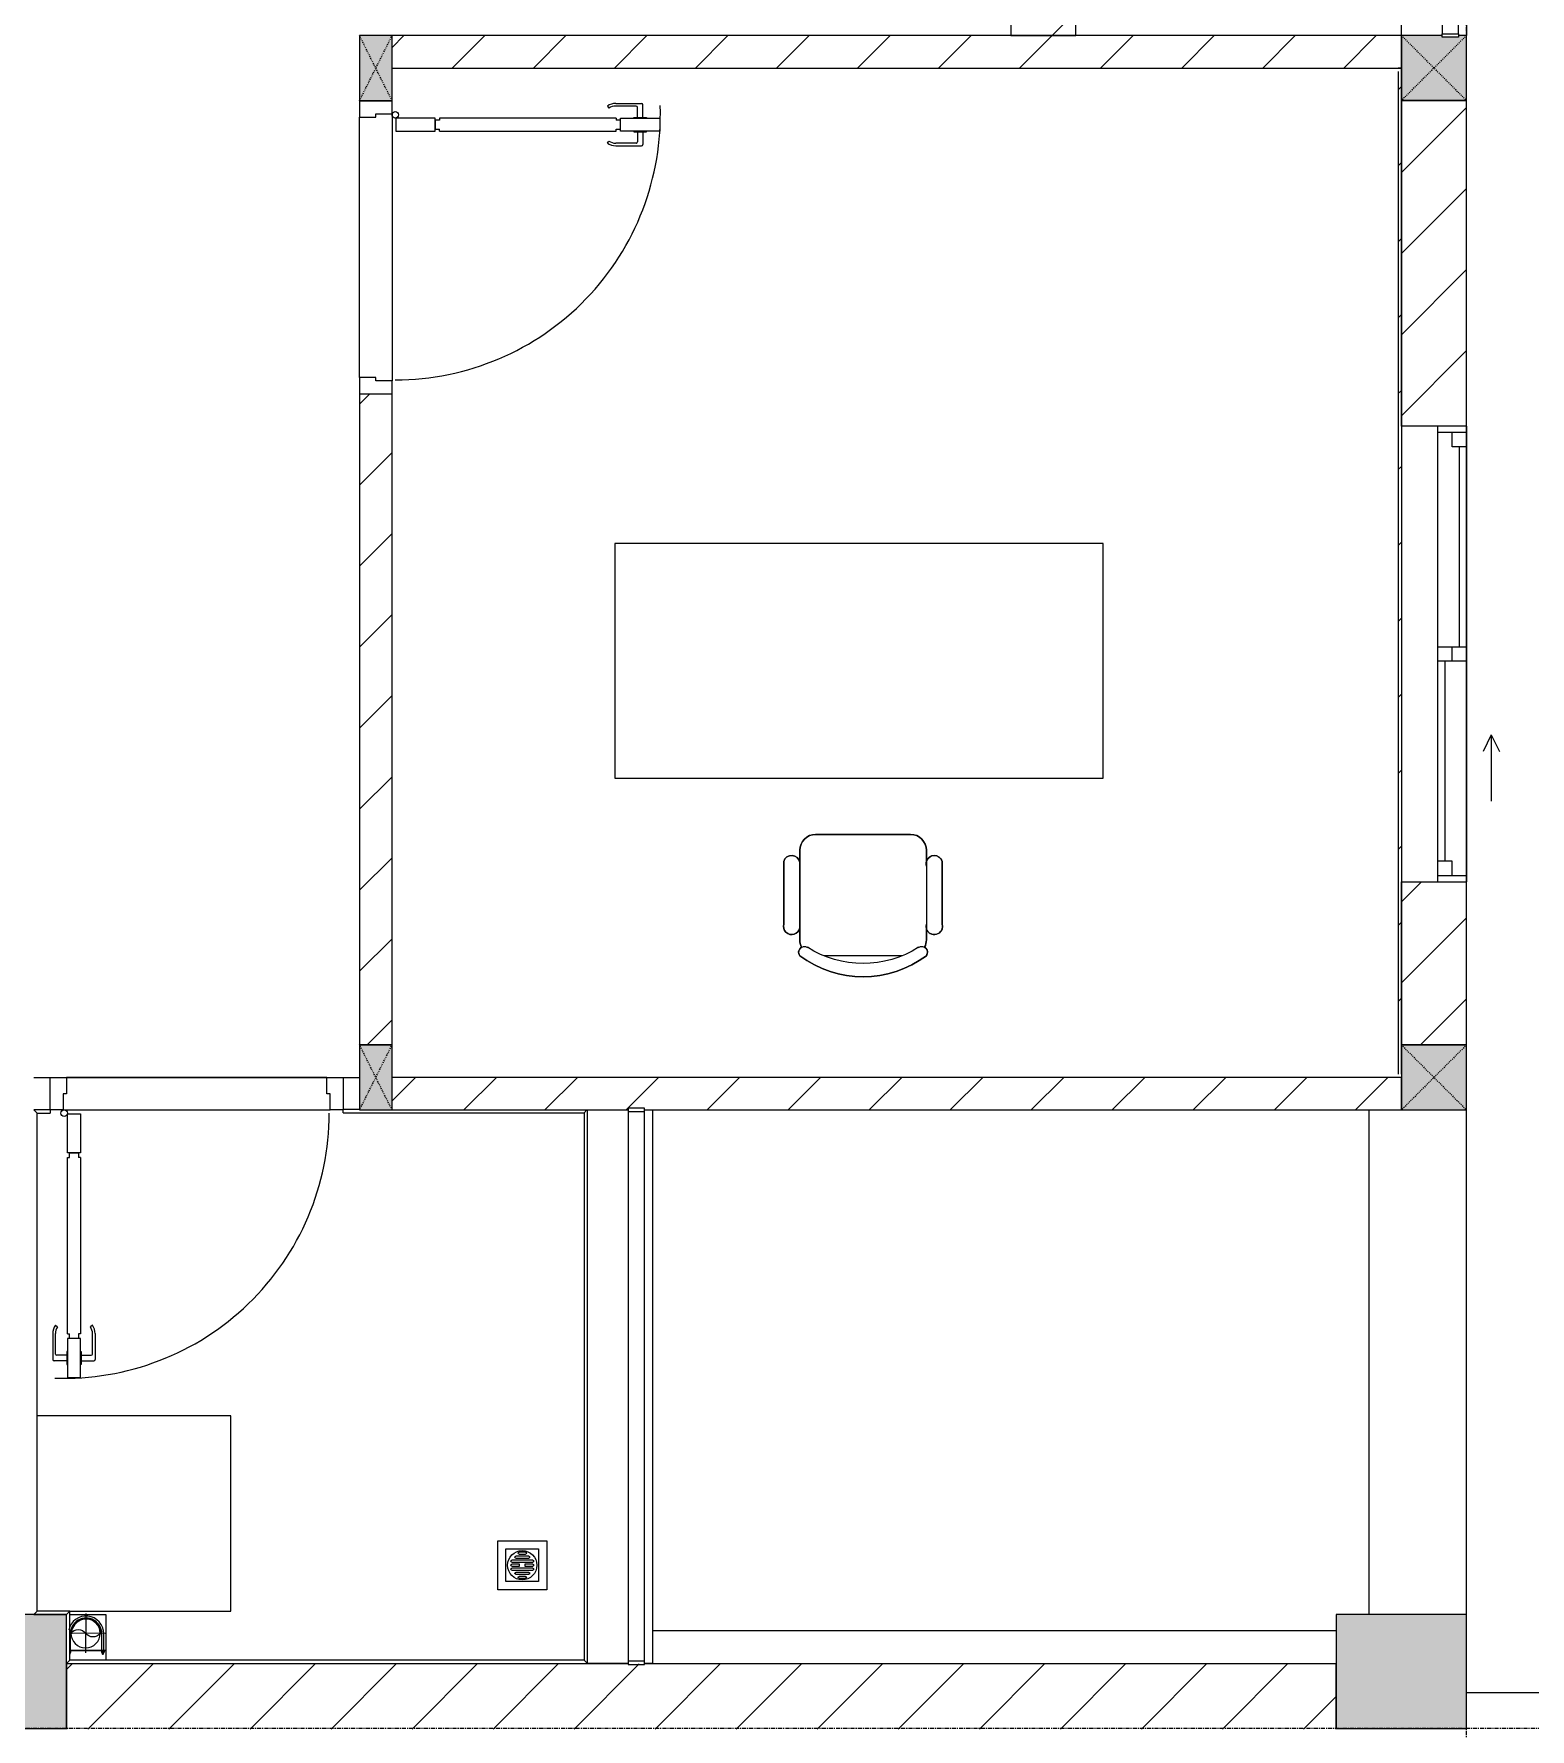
# Model space of a CAD drawing. Header units: millimetres. Extents: x -24439 to 198341, y -52871 to 149926.
# Drawn here: x 122853 to 127448, y 17235 to 22442 of the extents above; entities that cross this region are included whole.
import ezdxf

# ---------------------------------------------------------------- set-up
doc = ezdxf.new("R2010")
doc.units = ezdxf.units.MM
for name, pattern in [('Dash', [6, 3, -3]), ('Grid Line', [22.225, 12.7, -3.175, 3.175, -3.175]), ('IMPORT-CENTER _3_', [10.16, 6.35, -1.27, 1.27, -1.27])]:
    doc.linetypes.add(name, pattern=pattern)
for name, color, linetype, lineweight in [('0-1', 7, 'Continuous', 5), ('A-DETL-GENF-1', 9, 'Continuous', 9), ('A-DOOR-1', 9, 'Continuous', 9), ('A-FLOR', 192, 'Continuous', 9), ('A-FLOR-1', 9, 'Continuous', 9), ('A-FLOR-HRAL', 11, 'Continuous', 9), ('A-FLOR-HRAL-1', 9, 'Continuous', 9), ('A-GLAZ', 151, 'Continuous', 9), ('A-WALL', 113, 'Continuous', 9), ('A-WALL-1', 253, 'Continuous', 18), ('A-WALL-2', 9, 'Continuous', 9), ('A-WALL-3', 113, 'Continuous', 18), ('A-WALL-PATT-1', 10, 'Continuous', 9), ('A-WALL-PATT-2', 9, 'Continuous', 9), ('A-WALL-PATT-3', 111, 'Continuous', 9), ('G-IMPT', 8, 'Continuous', 9), ('G-IMPT-1', 9, 'Continuous', 9), ('G-IMPT-2', 8, 'IMPORT-CENTER _3_', 9), ('I-FURN', 30, 'Continuous', 9), ('I-FURN-1', 9, 'Continuous', 9), ('I-WALL-1', 253, 'Continuous', 18), ('M-EQPM', 50, 'Continuous', 9), ('S-BEAM-1', 9, 'Continuous', 9), ('S-COLS', 52, 'Continuous', 9), ('S-COLS-1', 254, 'Continuous', 5), ('S-COLS-2', 253, 'Continuous', 18), ('S-COLS-3', 9, 'Continuous', 9), ('S-COLS-4', 52, 'Continuous', 18), ('S-COLS-5', 52, 'Dash', 9), ('S-COLS-HDLN', 52, 'Dash', 9), ('S-COLS-HDLN-1', 9, 'Dash', 9), ('S-GRID-1', 1, 'Grid Line', 9)]:
    doc.layers.add(name, color=color, linetype=linetype, lineweight=lineweight)
pattern_1 = [(45, (0, 0), (-124.4508, 124.4508), [])]

# ---------------------------------------------------------------- blocks, each defined once
blk = doc.blocks.new('NCV_TKTC_KET CAU_rvt-1-TKCS_MB ĐỊNH VỊ CAO ĐỘ THIẾT KẾ')
at = {"layer": 'S-COLS-1'}
for points in [[(122767.7, 17236.9), (122952.6, 17236.9), (122952.6, 17586.9), (122252.6, 17586.9), (122252.6, 17236.9)], [(127252.6, 17236.9), (127252.6, 17586.9), (126852.6, 17586.9), (126852.6, 17236.9)]]:
    blk.add_hatch(color=256, dxfattribs=at).paths.add_polyline_path(points)
at = {"layer": 'A-FLOR-1'}
blk.add_line((127252.6, 17586.9), (127252.6, 19136.9), dxfattribs=at)
at = {"layer": 'S-BEAM-1'}
for p, q in [((126952.6, 19136.9), (126952.6, 17586.9)), ((127252.6, 17586.9), (127252.6, 19136.9)), ((126852.6, 17536.9), (124752.6, 17536.9))]:
    blk.add_line(p, q, dxfattribs=at)
at = {"layer": 'S-COLS-2'}
for p, q in [((122952.6, 17586.9), (122252.6, 17586.9)), ((122952.6, 17236.9), (122952.6, 17586.9)), ((127252.6, 17586.9), (126852.6, 17586.9)), ((126852.6, 17586.9), (126852.6, 17236.9)), ((127252.6, 17236.9), (127252.6, 17586.9)), ((122252.6, 17236.9), (122952.6, 17236.9)), ((126852.6, 17236.9), (127252.6, 17236.9))]:
    blk.add_line(p, q, dxfattribs=at)
blk = doc.blocks.new('DOOR_CW_01 CANH MO-PANEL KINH - DIW_01-900x2200-CỬA GỖ VÂN LAMINATE-553393-TKCS_MB ĐỊNH VỊ CAO ĐỘ THIẾT KẾ')
at = {"layer": 'A-DETL-GENF-1'}
for p, q in [((-397, 872), (-357, 872)), ((-397, 752), (-397, 872)), ((-357, 872), (-357, 752)), ((-442, 737), (-442, 816.5)), ((-399, 820.5), (-438, 820.5)), ((-434, 799.5), (-434, 737)), ((-399, 803.5), (-430, 803.5)), ((-399, 831.8), (-397, 831.8)), ((-399, 792.2), (-399, 831.8)), ((-397, 792.2), (-399, 792.2)), ((-397, 792.2), (-397, 831.8)), ((-357, 792.2), (-357, 831.8)), ((-355, 831.8), (-357, 831.8)), ((-357, 792.2), (-355, 792.2)), ((-355, 792.2), (-355, 831.8)), ((-355, 820.5), (-316, 820.5)), ((-355, 803.5), (-324, 803.5)), ((-320, 799.5), (-320, 737)), ((-312, 737), (-312, 816.5)), ((-357, 752), (-397, 752)), ((-397, 738), (-391, 738)), ((-397, 738), (-397, 196)), ((-363, 752), (-391, 752)), ((-391, 752), (-391, 738)), ((-363, 738), (-363, 752)), ((-357, 738), (-363, 738)), ((-357, 196), (-357, 738)), ((-433.9, 711.2), (-427.3, 715.8)), ((-320.1, 711.2), (-326.7, 715.8)), ((-397, 196), (-391, 196)), ((-357, 182), (-397, 182)), ((-397, 182), (-397, 62)), ((-391, 196), (-391, 182)), ((-391, 182), (-363, 182)), ((-357, 196), (-363, 196)), ((-363, 182), (-363, 196)), ((-357, 62), (-357, 182)), ((-397, 62), (-357, 62))]:
    blk.add_line(p, q, dxfattribs=at)
blk.add_circle((-407, 60), 10, dxfattribs=at)
for centre, radius, start, end in [((-407, 60), 814, 360, 92), ((-438, 816.5), 4, 90, 180), ((-430, 799.5), 4, 90, 180), ((-324, 799.5), 4, 360, 90), ((-316, 816.5), 4, 0, 90), ((-397, 737), 45, 180, 215), ((-397, 737), 37, 180, 215), ((-357, 737), 37, 325, 0), ((-357, 737), 45, 325, 0)]:
    blk.add_arc(centre, radius, start, end, dxfattribs=at)
at = {"layer": 'A-DOOR-1'}
for p, q in [((-410, 50), (-450, 50)), ((-450, 50), (-450, -50)), ((-410, 0), (-410, 50)), ((-400, 0), (-410, 0)), ((-407, 50), (-382, 50)), ((-400, -50), (-400, 0)), ((410, 0), (400, 0)), ((400, 0), (400, -50)), ((450, 50), (410, 50)), ((410, 50), (410, 0)), ((450, -50), (450, 50)), ((-450, -50), (-400, -50)), ((400, -50), (450, -50))]:
    blk.add_line(p, q, dxfattribs=at)
blk = doc.blocks.new('BAN LV A - BAN LV A_dwg_ban hoc2-348006-TKCS_MB ĐỊNH VỊ CAO ĐỘ THIẾT KẾ')
at = {"layer": 'I-FURN'}
for p, q in [((145.8, 437.4), (-145.8, 437.4)), ((-194.4, 388.8), (-194.4, 113.4)), ((194.4, 113.4), (194.4, 388.8)), ((-243, 354.4), (-243, 162)), ((194.4, 351.4), (194.4, 150.8)), ((243.7, 162), (243.7, 354.4)), ((-120.5, 64.8), (120.5, 64.8))]:
    blk.add_line(p, q, dxfattribs=at)
at = {"layer": 'I-FURN', "flags": 128}
blk.add_lwpolyline([(-737.8, 610.5), (-737.8, 1330.5), (-154.9, 1330.5), (762.2, 1330.5), (762.2, 610.5)], close=True, dxfattribs=at)
at = {"layer": 'I-FURN'}
for centre, radius, start, end in [((-145.8, 388.8), 48.6, 90, 180), ((145.8, 388.8), 48.6, 360, 90), ((-218.7, 347.3), 25.3, 343.7398, 163.7398), ((219.4, 347.3), 25.3, 16.2602, 170.7054), ((-218.7, 154.9), 25.3, 163.7398, 16.2602), ((219.4, 154.9), 25.3, 189.2946, 16.2602), ((-145.8, 113.4), 48.6, 180, 207.5844), ((145.8, 113.4), 48.6, 332.4156, 0), ((-180.2, 75.4), 17.8, 57.9726, 216.6901), ((0, 324), 324, 233.1301, 306.8699), ((0, 359.3), 318.2, 237.5758, 302.4242), ((180.2, 75.4), 17.8, 323.3099, 122.0274)]:
    blk.add_arc(centre, radius, start, end, dxfattribs=at)
blk = doc.blocks.new('BAN LV A - BAN LV A_dwg-348005-TKCS_MB ĐỊNH VỊ CAO ĐỘ THIẾT KẾ')
at = {"extrusion": (0, 0, -1), "zscale": -1, "rotation": 180}
blk.add_blockref('BAN LV A - BAN LV A_dwg_ban hoc2-348006-TKCS_MB ĐỊNH VỊ CAO ĐỘ THIẾT KẾ', (-729, 1383.7), dxfattribs=at)
blk = doc.blocks.new('BAN LV A - BAN LV A-348231-TKCS_MB ĐỊNH VỊ CAO ĐỘ THIẾT KẾ')
at = {"layer": 'I-FURN-1'}
for p, q in [((534.6, 1270.3), (534.6, 1235.9)), ((923.4, 1232.9), (923.4, 1270.3)), ((486, 1221.7), (486, 1029.3)), ((972.7, 1029.3), (972.7, 1221.7)), ((534.6, 1029.3), (534.6, 994.9)), ((923.4, 994.9), (923.4, 1032.3)), ((583.2, 946.3), (874.8, 946.3)), ((1491.2, 773.2), (-8.8, 773.2)), ((-8.8, 773.2), (-8.8, 53.2)), ((1491.2, 53.2), (1491.2, 773.2)), ((-8.8, 53.2), (1491.2, 53.2))]:
    blk.add_line(p, q, dxfattribs=at)
for centre, radius, start, end in [((729, 1059.7), 324, 53.1301, 126.8699), ((548.9, 1308.3), 17.8, 143.3099, 240.596), ((909.2, 1308.3), 17.8, 299.404, 36.6901), ((510.3, 1228.8), 25.3, 16.2602, 196.2602), ((583.2, 1270.3), 48.6, 152.4156, 180), ((874.8, 1270.3), 48.6, 360, 27.5844), ((948.4, 1228.8), 25.3, 343.7398, 170.7054), ((510.3, 1036.4), 25.3, 196.2602, 343.7398), ((583.2, 994.9), 48.6, 180, 270), ((874.8, 994.9), 48.6, 270, 360), ((948.4, 1036.4), 25.3, 189.2946, 343.7398)]:
    blk.add_arc(centre, radius, start, end, dxfattribs=at)
blk.add_blockref('BAN LV A - BAN LV A_dwg-348005-TKCS_MB ĐỊNH VỊ CAO ĐỘ THIẾT KẾ', (0, 0))
blk = doc.blocks.new('MAY GIAT - MAY GIAT_dwg-V93-TKCS_MB ĐỊNH VỊ CAO ĐỘ THIẾT KẾ')
at = {"layer": 'G-IMPT-1'}
blk.add_line((5, 596.6), (5, 2.3), dxfattribs=at)
at = {"layer": 'G-IMPT-1', "flags": 128}
blk.add_lwpolyline([(605, 102.3), (605, 596.6), (5, 596.6)], dxfattribs=at)
blk = doc.blocks.new('MAY GIAT - MAY GIAT-V106-TKCS_MB ĐỊNH VỊ CAO ĐỘ THIẾT KẾ')
at = {"layer": 'I-FURN-1'}
for p, q in [((5, 596.6), (5, 2.3)), ((605, 596.6), (5, 596.6)), ((605, 102.3), (605, 596.6))]:
    blk.add_line(p, q, dxfattribs=at)
blk.add_blockref('MAY GIAT - MAY GIAT_dwg-V93-TKCS_MB ĐỊNH VỊ CAO ĐỘ THIẾT KẾ', (0, 0))
blk = doc.blocks.new('Railing - 50 x 10mm-457210-TKCS_MB ĐỊNH VỊ CAO ĐỘ THIẾT KẾ')
at = {"layer": 'A-FLOR-HRAL-1'}
for p, q in [((25, 5), (-25, 5)), ((-25, 5), (-25, -5)), ((25, -5), (25, 5)), ((-25, -5), (25, -5))]:
    blk.add_line(p, q, dxfattribs=at)
blk = doc.blocks.new('Railing - Railing-852320-TKCS_MB ĐỊNH VỊ CAO ĐỘ THIẾT KẾ')
at = {"layer": 'A-FLOR-HRAL-1'}
for p, q in [((101769.1, 9871.7), (101769.1, 8182.9)), ((101819.1, 8182.9), (101819.1, 9871.7))]:
    blk.add_line(p, q, dxfattribs=at)
at = {"rotation": 180}
for p in [(101794.1, 9876.7), (101794.1, 8177.9)]:
    blk.add_blockref('Railing - 50 x 10mm-457210-TKCS_MB ĐỊNH VỊ CAO ĐỘ THIẾT KẾ', p, dxfattribs=at)
blk = doc.blocks.new('G1_SOF - BO TRU - 100x200-V61-TKCS_MB ĐỊNH VỊ CAO ĐỘ THIẾT KẾ')
at = {"layer": 'S-COLS-3'}
blk.add_hatch(color=256, dxfattribs=at).paths.add_polyline_path([(50, -100), (50, 100), (-50, 100), (-50, -100)])
at = {"layer": 'S-COLS-2'}
for p, q in [((50, 100), (-50, 100)), ((-50, 100), (-50, -100)), ((50, -100), (50, 100)), ((-50, -100), (50, -100))]:
    blk.add_line(p, q, dxfattribs=at)
at = {"layer": 'S-COLS-HDLN-1'}
for p, q in [((50, 100), (-50, -100)), ((-50, 100), (50, -100))]:
    blk.add_line(p, q, dxfattribs=at)
blk = doc.blocks.new('DOOR_CW_01 CANH MO-PANEL KINH - DIG_01-900x2200-CỬA NHÔM KÍNH-400860-TKCS_MB ĐỊNH VỊ CAO ĐỘ THIẾT KẾ')
at = {"layer": 'A-DETL-GENF-1'}
for p, q in [((-397, -182), (-397, -62)), ((-397, -62), (-357, -62)), ((-357, -62), (-357, -182)), ((-357, -182), (-397, -182)), ((-397, -196), (-391, -196)), ((-397, -738), (-397, -196)), ((-391, -196), (-391, -182)), ((-391, -182), (-363, -182)), ((-363, -182), (-363, -196)), ((-357, -196), (-363, -196)), ((-357, -196), (-357, -738)), ((-433.9, -711.2), (-427.3, -715.8)), ((-320.1, -711.2), (-326.7, -715.8)), ((-442, -737), (-442, -816.5)), ((-434, -799.5), (-434, -737)), ((-397, -738), (-391, -738)), ((-357, -752), (-397, -752)), ((-397, -752), (-397, -872)), ((-391, -752), (-391, -738)), ((-363, -752), (-391, -752)), ((-357, -738), (-363, -738)), ((-363, -738), (-363, -752)), ((-357, -872), (-357, -752)), ((-320, -799.5), (-320, -737)), ((-312, -737), (-312, -816.5)), ((-399, -820.5), (-438, -820.5)), ((-399, -803.5), (-430, -803.5)), ((-399, -792.2), (-399, -831.8)), ((-397, -792.2), (-399, -792.2)), ((-399, -831.8), (-397, -831.8)), ((-397, -792.2), (-397, -831.8)), ((-357, -792.2), (-357, -831.8)), ((-357, -792.2), (-355, -792.2)), ((-355, -831.8), (-357, -831.8)), ((-355, -792.2), (-355, -831.8)), ((-355, -803.5), (-324, -803.5)), ((-355, -820.5), (-316, -820.5)), ((-397, -872), (-357, -872))]:
    blk.add_line(p, q, dxfattribs=at)
blk.add_circle((-407, -60), 10, dxfattribs=at)
for centre, radius, start, end in [((-407, -60), 814, 268, 0), ((-397, -737), 45, 145, 180), ((-397, -737), 37, 145, 180), ((-357, -737), 37, 0, 35), ((-357, -737), 45, 360, 35), ((-438, -816.5), 4, 180, 270), ((-430, -799.5), 4, 180, 270), ((-324, -799.5), 4, 270, 0), ((-316, -816.5), 4, 270, 0)]:
    blk.add_arc(centre, radius, start, end, dxfattribs=at)
at = {"layer": 'A-DOOR-1'}
for p, q in [((-450, -50), (-450, 50)), ((-450, 50), (-400, 50)), ((-400, 50), (-400, 0)), ((400, 0), (400, 50)), ((400, 50), (450, 50)), ((450, 50), (450, -50)), ((-410, -50), (-450, -50)), ((-410, 0), (-410, -50)), ((-400, 0), (-410, 0)), ((-407, -50), (-382, -50)), ((410, 0), (400, 0)), ((410, -50), (410, 0)), ((450, -50), (410, -50))]:
    blk.add_line(p, q, dxfattribs=at)
blk = doc.blocks.new('Railing - Railing-962041-TKCS_MB ĐỊNH VỊ CAO ĐỘ THIẾT KẾ')
at = {"layer": 'A-FLOR-HRAL-1'}
for p, q in [((99993.7, 9876.2), (99944.1, 9876.2)), ((99944.1, 9876.2), (99954.1, 9866.2)), ((99954.1, 9866.2), (99993.7, 9866.2)), ((99954.1, 8336.7), (99954.1, 9866.2)), ((99993.7, 9876.2), (99993.7, 9866.2)), ((100944.1, 9877.5), (100894.1, 9877.5)), ((100894.1, 9867.5), (100894.1, 9876.2)), ((100894.1, 9867.5), (101634.1, 9867.5)), ((101642.8, 9876.2), (101634.1, 9867.5)), ((101634.1, 9867.5), (101634.1, 8186.2)), ((99944.1, 8326.7), (99954.1, 8336.7)), ((100054.1, 8336.7), (99954.1, 8336.7)), ((100044.1, 8326.7), (100054.1, 8336.7)), ((100054.1, 8186.2), (100054.1, 8336.7)), ((99944.1, 8326.7), (100044.1, 8326.7)), ((100044.1, 8176.2), (100054.1, 8186.2)), ((100044.1, 8176.2), (101644.1, 8176.2)), ((101634.1, 8186.2), (100054.1, 8186.2)), ((101644.1, 8176.2), (101634.1, 8186.2))]:
    blk.add_line(p, q, dxfattribs=at)
blk = doc.blocks.new('NCV_TKTC_TANG 1_rvt-1-TKCS_MB ĐỊNH VỊ CAO ĐỘ THIẾT KẾ')
at = {"layer": 'A-WALL-PATT-1'}
h = blk.add_hatch(dxfattribs=at)
h.set_pattern_fill('FP_2', color=256, style=0, pattern_type=2)
h.set_pattern_definition(pattern_1)
h.paths.add_polyline_path([(127052.6, 22336.9), (127052.6, 22436.9), (123952.6, 22436.9), (123952.6, 22336.9), (126399, 22336.9)])
h = blk.add_hatch(dxfattribs=at)
h.set_pattern_fill('FP_2', color=256, style=0, pattern_type=2)
h.set_pattern_definition(pattern_1)
h.paths.add_polyline_path([(123952.6, 19337.4), (123952.6, 21336.5), (123852.6, 21336.5), (123852.6, 19337.4)])
h.paths.add_polyline_path([(123952.6, 22236.5), (123952.6, 22236.9), (123902.6, 22236.5)])
h = blk.add_hatch(dxfattribs=at)
h.set_pattern_fill('FP_2', color=256, style=0, pattern_type=2)
h.set_pattern_definition(pattern_1)
h.paths.add_polyline_path([(123952.6, 19136.9), (124677.6, 19136.9), (124677.6, 19142.4), (124727.6, 19142.4), (124727.6, 19136.9), (127052.6, 19136.9), (127052.6, 19236.9), (123952.6, 19236.9), (123952.6, 19159.5)])
at = {"layer": 'A-WALL-PATT-2'}
h = blk.add_hatch(dxfattribs=at)
h.set_pattern_fill('FP_3', color=256, style=0, pattern_type=2)
h.set_pattern_definition([(45, (0, 0), (-116.67262, 116.67262), [])])
h.paths.add_polyline_path([(127042.6, 19246.9), (127052.6, 19246.9), (127052.6, 22336.9), (127042.6, 22336.9), (127042.6, 19837.4)])
at = {"layer": 'A-FLOR-1'}
for p, q in [((123852.6, 21386.5), (123852.6, 22186.5)), ((123952.6, 22196.5), (123952.6, 21376.5)), ((122852.6, 19236.9), (122902.6, 19236.9)), ((122952.6, 19236.9), (123752.6, 19236.9)), ((123752.6, 19236.9), (122952.6, 19236.9)), ((123802.6, 19236.9), (123852.6, 19236.9)), ((122942.6, 19136.9), (123762.6, 19136.9))]:
    blk.add_line(p, q, dxfattribs=at)
at = {"layer": 'A-WALL-1'}
for p, q in [((127052.6, 22436.9), (123952.6, 22436.9)), ((127052.6, 22336.9), (127052.6, 22436.9)), ((123952.6, 22336.9), (127052.6, 22336.9)), ((123852.6, 19337.4), (123952.6, 19337.4)), ((127052.6, 19236.9), (123952.6, 19236.9)), ((127052.6, 19136.9), (127052.6, 19236.9)), ((123952.6, 19136.9), (124677.6, 19136.9)), ((124727.6, 19136.9), (127052.6, 19136.9))]:
    blk.add_line(p, q, dxfattribs=at)
at = {"layer": 'A-WALL-2'}
for p, q in [((123852.6, 21386.5), (123852.6, 22186.5)), ((123952.6, 22196.5), (123952.6, 21376.5)), ((123852.6, 21336.5), (123852.6, 19337.4)), ((123952.6, 19337.4), (123952.6, 21336.5)), ((124552.6, 17436.9), (124552.6, 19136.9)), ((124752.6, 19136.9), (124752.6, 17436.9)), ((124677.6, 17436.9), (124552.6, 17436.9)), ((124752.6, 17436.9), (124727.6, 17436.9))]:
    blk.add_line(p, q, dxfattribs=at)
at = {"layer": 'I-WALL-1'}
for p, q in [((127052.6, 22336.9), (127042.6, 22336.9)), ((127042.6, 22326.9), (127042.6, 19246.9)), ((127052.6, 21237.4), (127052.6, 22336.9)), ((127052.6, 19246.9), (127052.6, 19837.4))]:
    blk.add_line(p, q, dxfattribs=at)
at = {"layer": 'A-DOOR-1', "rotation": 269.9999999999996}
blk.add_blockref('DOOR_CW_01 CANH MO-PANEL KINH - DIW_01-900x2200-CỬA GỖ VÂN LAMINATE-553393-TKCS_MB ĐỊNH VỊ CAO ĐỘ THIẾT KẾ', (123902.6, 21786.5), dxfattribs=at)
at = {"layer": 'A-DOOR-1'}
blk.add_blockref('DOOR_CW_01 CANH MO-PANEL KINH - DIG_01-900x2200-CỬA NHÔM KÍNH-400860-TKCS_MB ĐỊNH VỊ CAO ĐỘ THIẾT KẾ', (123352.6, 19186.9), dxfattribs=at)
at = {"layer": 'A-FLOR-HRAL-1'}
for name in ['Railing - Railing-962041-TKCS_MB ĐỊNH VỊ CAO ĐỘ THIẾT KẾ', 'Railing - Railing-852320-TKCS_MB ĐỊNH VỊ CAO ĐỘ THIẾT KẾ']:
    blk.add_blockref(name, (22908.5, 9260.7), dxfattribs=at)
at = {"layer": 'I-FURN-1'}
for name, p, rotation in [('BAN LV A - BAN LV A-348231-TKCS_MB ĐỊNH VỊ CAO ĐỘ THIẾT KẾ', (126128.2, 20929.7), 180), ('MAY GIAT - MAY GIAT-V106-TKCS_MB ĐỊNH VỊ CAO ĐỘ THIẾT KẾ', (122860.3, 18202.4), 269.9999999999991)]:
    blk.add_blockref(name, p, dxfattribs=dict(at, rotation=rotation))
at = {"layer": 'S-COLS-3', "rotation": 180}
for p in [(123902.6, 22336.9), (123902.6, 19236.9)]:
    blk.add_blockref('G1_SOF - BO TRU - 100x200-V61-TKCS_MB ĐỊNH VỊ CAO ĐỘ THIẾT KẾ', p, dxfattribs=at)
blk = doc.blocks.new('1_FAMILY RVT - W01-WxH 1400x1400xmm-389822-TKCS_MB ĐỊNH VỊ CAO ĐỘ THIẾT KẾ')
at = {"layer": 'A-GLAZ'}
for p, q in [((248.4, 172.39), (299.2, 197.79)), ((248.4, 172.39), (299.2, 146.99)), ((248.4, 172.39), (451.6, 172.39)), ((-700, 96.19), (-700, -103.81)), ((700, 96.19), (-700, 96.19)), ((-700, 96.19), (-636.5, 96.19)), ((-680.95, 96.19), (-680.95, 7.29)), ((-636.5, 96.19), (-22.225, 96.19)), ((-636.5, 96.19), (-636.5, 51.74)), ((-636.5, 73.965), (-22.225, 73.965)), ((-22.225, 7.29), (-22.225, 96.19)), ((-22.225, 96.19), (22.225, 96.19)), ((22.225, 96.19), (680.95, 96.19)), ((22.225, 96.19), (22.225, 7.29)), ((680.95, 96.19), (700, 96.19)), ((680.95, 96.19), (680.95, 7.29)), ((700, -103.81), (700, 96.19)), ((-700, 7.29), (-680.95, 7.29)), ((-636.5, 51.74), (-680.95, 51.74)), ((-680.95, 7.29), (-22.225, 7.29)), ((22.225, 51.74), (-22.225, 51.74)), ((-22.225, 7.29), (22.225, 7.29)), ((22.225, 29.515), (636.5, 29.515)), ((22.225, 7.29), (636.5, 7.29)), ((636.5, 51.74), (636.5, 7.29)), ((680.95, 51.74), (636.5, 51.74)), ((636.5, 7.29), (700, 7.29)), ((-700, -103.81), (700, -103.81))]:
    blk.add_line(p, q, dxfattribs=at)
blk = doc.blocks.new('TKTC_XREF_251221_MB TANG 1 - TKTC_XREF_260130_MB TANG 1_dwg_CUM U_DN100-V236-TKCS_MB ĐỊNH VỊ CAO ĐỘ THIẾT KẾ')
at = {"layer": 'G-IMPT'}
blk.add_hatch(color=256, dxfattribs=at).paths.add_polyline_path([(0, -61), (15.8, -58.9), (30.5, -52.8), (43.1, -43.1), (52.8, -30.5), (58.9, -15.8), (61, 0), (58.9, 15.8), (52.8, 30.5), (43.1, 43.1), (30.5, 52.8), (15.8, 58.9), (0, 61), (0, 57), (14.8, 55.1), (28.5, 49.4), (40.3, 40.3), (49.4, 28.5), (55.1, 14.8), (57, 0), (55.1, -14.8), (49.4, -28.5), (40.3, -40.3), (28.5, -49.4), (14.8, -55.1), (0, -57)])
for p, q in [((-78.1, 62.4), (-72.7, 62.4)), ((-66.9, 62.1), (-71.7, 62.1)), ((-79.1, -63.4), (-79.1, -66.6)), ((-76.6, -63.4), (-76.6, -66.6)), ((-74.6, -63.4), (-74.6, -66.6)), ((-72.7, -60.7), (-72.7, -69.3)), ((-66.9, -62.1), (-71.7, -62.1)), ((-66.9, -67.9), (-71.7, -67.9)), ((-65, -69), (0, -69))]:
    blk.add_line(p, q, dxfattribs=at)
at = {"layer": 'G-IMPT', "flags": 128}
for points in [[(-71.7, 59.2), (-66.9, 59.2), (-66.9, 63.8)], [(-65, 63.8), (-65, 57.3), (-66.9, 57.3), (-66.9, 59.2)], [(-65, 61), (0, 61), (0, 57)], [(-72.7, -62.4), (-78.1, -62.4), (-78.1, -67.6), (-72.7, -67.6)], [(-71.7, -70.8), (-66.9, -70.8), (-66.9, -59.2), (-71.7, -59.2)], [(-66.9, -59.2), (-66.9, -57.3), (-65, -57.3), (-65, -72.7), (-66.9, -72.7), (-66.9, -70.8)], [(-65, -61), (0, -61), (0, -57)]]:
    blk.add_lwpolyline(points, dxfattribs=at)
at = {"layer": 'G-IMPT'}
for centre, radius, start, end in [((0, 0), 69, 270, 78.48808), ((-78.1, 63.4), 0.96, 180, 270), ((-71.1, 60.7), 1.56, 112.61986, 247.38014), ((0, 0), 61, 270, 90), ((0, 0), 57, 270, 90), ((-78.1, -63.4), 0.96, 90, 180), ((-71.1, -60.7), 1.56, 112.61986, 247.38014), ((-67.9, -65), 4.8, 143.1301, 216.8699), ((-78.1, -66.6), 0.96, 180, 270), ((-71.1, -69.3), 1.56, 112.61986, 247.38014)]:
    blk.add_arc(centre, radius, start, end, dxfattribs=at)
blk = doc.blocks.new('TKTC_XREF_251221_MB TANG 1 - TKTC_XREF_260130_MB TANG 1_dwg_$cc-V237-TKCS_MB ĐỊNH VỊ CAO ĐỘ THIẾT KẾ')
at = {"layer": 'G-IMPT'}
blk.add_circle((0, 0), 0.5, dxfattribs=at)
for centre, radius, start, end in [((0, 0), 0.5, 90, 270), ((0.188, 0.25), 0.313, 126.8699, 233.1301), ((-0.188, -0.25), 0.313, 306.8699, 53.1301)]:
    blk.add_arc(centre, radius, start, end, dxfattribs=at)
at = {"layer": 'G-IMPT-2'}
for p, q in [((-0.673, 0), (0.673, 0)), ((0, -0.673), (0, 0.54))]:
    blk.add_line(p, q, dxfattribs=at)
blk = doc.blocks.new('TKTC_XREF_251221_MB TANG 1 - TKTC_XREF_260130_MB TANG 1_dwg_THU NUOC - THU NUOC-444531-TKCS_MB TẦNG 1-4202124-TKCS_MB ĐỊNH VỊ CAO ĐỘ THIẾT KẾ')
at = {"layer": 'M-EQPM'}
for p, q in [((-23.3, 10.8), (40.9, 10.8)), ((40.9, 4.8), (-23.3, 4.8)), ((-11, 23.3), (28.5, 23.3)), ((28.5, 17.3), (-11, 17.3)), ((-1.1, 35.6), (18.5, 35.6)), ((18.5, 29.6), (-1.1, 29.6)), ((-23.3, -13.6), (40.9, -13.6)), ((40.9, -19.6), (-23.3, -19.6)), ((-11, -26.1), (28.5, -26.1)), ((28.5, -32.1), (-11, -32.1)), ((-1.1, -38.5), (18.5, -38.5)), ((18.5, -44.5), (-1.1, -44.5))]:
    blk.add_line(p, q, dxfattribs=at)
at = {"layer": 'M-EQPM', "flags": 128}
for points in [[(83.7, -79.4), (83.7, 70.6), (-66.3, 70.6), (-66.3, -79.4)], [(58.7, -54.4), (58.7, 45.6), (-41.3, 45.6), (-41.3, -54.4)]]:
    blk.add_lwpolyline(points, close=True, dxfattribs=at)
for points in [[(-23.3, -1.2), (0.7, -1.2), (0.7, -7.2), (-23.3, -7.2)], [(40.9, -7.2), (16.7, -7.2), (16.7, -1.2), (40.9, -1.2)]]:
    blk.add_lwpolyline(points, dxfattribs=at)
at = {"layer": 'M-EQPM'}
for centre, radius, start, end in [((8.7, -4.4), 45, 360, 180), ((8.7, -4.4), 45, 360, 180), ((-23.3, 7.8), 3, 90, 270), ((-11, 20.3), 3, 90, 270), ((-1.1, 32.6), 3, 90, 270), ((18.5, 32.6), 3, 270, 90), ((28.5, 20.3), 3, 270, 90), ((40.9, 7.8), 3, 270, 90), ((8.7, -4.4), 45, 180, 360), ((8.7, -4.4), 45, 180, 360), ((-23.3, -4.2), 3, 90, 270), ((-23.3, -16.6), 3, 90, 270), ((-11, -29.1), 3, 90, 270), ((-1.1, -41.5), 3, 90, 270), ((18.5, -41.5), 3, 270, 90), ((28.5, -29.1), 3, 270, 90), ((40.9, -4.2), 3, 270, 90), ((40.9, -16.6), 3, 270, 90)]:
    blk.add_arc(centre, radius, start, end, dxfattribs=at)
blk = doc.blocks.new('TKTC_XREF_251221_MB TANG 1 - TKTC_XREF_260130_MB TANG 1_dwg-4202109-TKCS_MB ĐỊNH VỊ CAO ĐỘ THIẾT KẾ')
at = {"layer": 'G-IMPT'}
blk.add_line((-75899.1, -383759.7), (-75899.1, -382209.7), dxfattribs=at)
at = {"layer": 'G-IMPT', "flags": 128}
for points in [[(-80189.1, -383759.8), (-80078.5, -383759.8), (-80078.5, -383869.7), (-80189.1, -383869.7)], [(-80189.1, -383869.7), (-80078.3, -383869.7), (-80078.3, -383899.7)]]:
    blk.add_lwpolyline(points, dxfattribs=at)
at = {"extrusion": (0, 0, -1), "zscale": -1}
blk.add_blockref('TKTC_XREF_251221_MB TANG 1 - TKTC_XREF_260130_MB TANG 1_dwg_THU NUOC - THU NUOC-444531-TKCS_MB TẦNG 1-4202124-TKCS_MB ĐỊNH VỊ CAO ĐỘ THIẾT KẾ', (78790.5, -383603.7), dxfattribs=at)
at = {"xscale": 0.7894736842105242, "yscale": 0.7894736842105242, "zscale": 0.7894736842105242, "rotation": 89.99999999844378}
blk.add_blockref('TKTC_XREF_251221_MB TANG 1 - TKTC_XREF_260130_MB TANG 1_dwg_CUM U_DN100-V236-TKCS_MB ĐỊNH VỊ CAO ĐỘ THIẾT KẾ', (-80138.7, -383818.4), dxfattribs=at)
at = {"extrusion": (0, 0, -1), "xscale": 90.00000000005102, "yscale": 90.00000000005102, "zscale": -90.000000000051, "rotation": 270.374026779938}
blk.add_blockref('TKTC_XREF_251221_MB TANG 1 - TKTC_XREF_260130_MB TANG 1_dwg_$cc-V237-TKCS_MB ĐỊNH VỊ CAO ĐỘ THIẾT KẾ', (80140.5, -383816.9), dxfattribs=at)
blk = doc.blocks.new('TKTC_XREF_251221_MB TANG 1 - TKTC_XREF_251221_MB TANG 1-2038492-TKCS_MB ĐỊNH VỊ CAO ĐỘ THIẾT KẾ')
blk.add_blockref('TKTC_XREF_251221_MB TANG 1 - TKTC_XREF_260130_MB TANG 1_dwg-4202109-TKCS_MB ĐỊNH VỊ CAO ĐỘ THIẾT KẾ', (169499.1, 384109.7))
blk = doc.blocks.new('G1_SOF - BO TRU - 200x200-3051103-TKCS_MB ĐỊNH VỊ CAO ĐỘ THIẾT KẾ')
at = {"layer": 'S-COLS-HDLN'}
for p, q in [((-100, -100), (100, 100)), ((100, -100), (-100, 100))]:
    blk.add_line(p, q, dxfattribs=at)
blk = doc.blocks.new('Railing - 50 x 10mm-1251311-TKCS_MB ĐỊNH VỊ CAO ĐỘ THIẾT KẾ')
at = {"layer": 'A-FLOR-HRAL'}
for p, q in [((25, 5), (-25, 5)), ((-25, 5), (-25, -5)), ((25, -5), (25, 5)), ((-25, -5), (25, -5))]:
    blk.add_line(p, q, dxfattribs=at)
blk = doc.blocks.new('Railing - Railing-3225005-TKCS_MB ĐỊNH VỊ CAO ĐỘ THIẾT KẾ')
at = {"layer": 'A-FLOR-HRAL'}
for p, q in [((127177.6, 25356.9), (127177.6, 22442.4)), ((127227.6, 22442.4), (127227.6, 25356.9))]:
    blk.add_line(p, q, dxfattribs=at)
at = {"extrusion": (0, 0, -1), "zscale": -1}
for p in [(-127202.6, 25361.9), (-127202.6, 22437.4)]:
    blk.add_blockref('Railing - 50 x 10mm-1251311-TKCS_MB ĐỊNH VỊ CAO ĐỘ THIẾT KẾ', p, dxfattribs=at)

msp = doc.modelspace()

# ---------------------------------------------------------------- hatches: boundary and pattern name
at = {"layer": 'A-WALL-PATT-3'}
h = msp.add_hatch(dxfattribs=at)
h.set_pattern_fill('FP_1', color=256, style=0, pattern_type=2)
h.set_pattern_definition(pattern_1)
h.paths.add_polyline_path([(126052.6, 22436.9), (126052.6, 22612.4), (125852.6, 22612.4), (125852.6, 22436.9), (125952.6, 22436.9)])
h.paths.add_polyline_path([(125952.6, 25112.4), (126052.6, 25112.4), (126052.6, 25436.9), (125852.6, 25436.9), (125852.6, 25112.4)])
h = msp.add_hatch(dxfattribs=at)
h.set_pattern_fill('FP_1', color=256, style=0, pattern_type=2)
h.set_pattern_definition(pattern_1)
h.paths.add_polyline_path([(127252.6, 19336.9), (127252.6, 19837.4), (127052.6, 19837.4), (127052.6, 19336.9)])
h.paths.add_polyline_path([(127252.6, 21237.4), (127252.6, 22237.4), (127052.6, 22237.4), (127052.6, 21237.4)])
h = msp.add_hatch(dxfattribs=at)
h.set_pattern_fill('FP_1', color=256, style=0, pattern_type=2)
h.set_pattern_definition(pattern_1)
h.paths.add_polyline_path([(122952.6, 17235.3), (126852.6, 17235.3), (126852.6, 17435.3), (122952.6, 17435.3)])
at = {"layer": 'S-COLS-1'}
for points in [[(127227.6, 22237.4), (127252.6, 22237.4), (127252.6, 22437.4), (127227.6, 22437.4), (127227.6, 22432.4), (127177.6, 22432.4), (127177.6, 22437.4), (127052.6, 22437.4), (127052.6, 22237.4), (127177.6, 22237.4)], [(127052.6, 19136.9), (127252.6, 19136.9), (127252.6, 19336.9), (127052.6, 19336.9), (127052.6, 19159.5)]]:
    msp.add_hatch(color=256, dxfattribs=at).paths.add_polyline_path(points)

# ---------------------------------------------------------------- linework, layer by layer
at = {"layer": 'A-FLOR'}
msp.add_line((128801.6, 17346.9), (127252.6, 17346.9), dxfattribs=at)
at = {"layer": 'A-WALL'}
for p, q in [((127052.6, 22437.4), (127052.6, 25361.9)), ((127252.6, 25361.9), (127252.6, 22437.4)), ((127252.6, 22237.4), (127052.6, 22237.4)), ((127052.6, 19336.9), (127252.6, 19336.9))]:
    msp.add_line(p, q, dxfattribs=at)
at = {"layer": 'A-WALL-3'}
for p, q in [((125852.6, 22612.4), (125852.6, 22436.9)), ((126052.6, 22436.9), (126052.6, 22612.4)), ((125852.6, 22436.9), (126052.6, 22436.9)), ((127052.6, 22237.4), (127052.6, 21237.4)), ((127252.6, 21237.4), (127252.6, 22237.4)), ((127052.6, 19837.4), (127052.6, 19336.9)), ((127252.6, 19336.9), (127252.6, 19837.4)), ((124677.6, 17435.3), (122952.6, 17435.3)), ((122952.6, 17435.3), (122952.6, 17235.3)), ((126852.6, 17435.3), (124727.6, 17435.3)), ((126852.6, 17235.3), (126852.6, 17435.3))]:
    msp.add_line(p, q, dxfattribs=at)
at = {"layer": 'S-COLS'}
for p, q in [((127052.6, 22237.4), (127252.6, 22237.4)), ((127252.6, 19336.9), (127052.6, 19336.9))]:
    msp.add_line(p, q, dxfattribs=at)
at = {"layer": 'S-COLS-4'}
for p, q in [((127177.6, 22437.4), (127052.6, 22437.4)), ((127052.6, 22437.4), (127052.6, 22237.4)), ((127252.6, 22437.4), (127227.6, 22437.4)), ((127252.6, 22237.4), (127252.6, 22437.4)), ((127052.6, 19336.9), (127052.6, 19136.9)), ((127252.6, 19136.9), (127252.6, 19336.9)), ((127052.6, 19136.9), (127252.6, 19136.9))]:
    msp.add_line(p, q, dxfattribs=at)
at = {"layer": 'S-GRID-1'}
for p, q in [((127252.6, 20960.6), (127252.6, 80482.7)), ((127252.6, 15460.6), (127252.6, 20960.6)), ((131551.8, 17236.9), (29351.8, 17236.9))]:
    msp.add_line(p, q, dxfattribs=at)

# ---------------------------------------------------------------- block references
at = {"layer": '0-1'}
for name in ['NCV_TKTC_KET CAU_rvt-1-TKCS_MB ĐỊNH VỊ CAO ĐỘ THIẾT KẾ', 'NCV_TKTC_TANG 1_rvt-1-TKCS_MB ĐỊNH VỊ CAO ĐỘ THIẾT KẾ']:
    msp.add_blockref(name, (0, 0), dxfattribs=at)
at = {"layer": 'A-FLOR-HRAL'}
msp.add_blockref('Railing - Railing-3225005-TKCS_MB ĐỊNH VỊ CAO ĐỘ THIẾT KẾ', (0, 0), dxfattribs=at)
at = {"layer": 'A-GLAZ', "rotation": 270}
msp.add_blockref('1_FAMILY RVT - W01-WxH 1400x1400xmm-389822-TKCS_MB ĐỊNH VỊ CAO ĐỘ THIẾT KẾ', (127156.4, 20537.4), dxfattribs=at)
at = {"layer": 'M-EQPM'}
msp.add_blockref('TKTC_XREF_251221_MB TANG 1 - TKTC_XREF_251221_MB TANG 1-2038492-TKCS_MB ĐỊNH VỊ CAO ĐỘ THIẾT KẾ', (33652.6, 17236.9), dxfattribs=at)
at = {"layer": 'S-COLS-5', "rotation": 180}
for p in [(127152.6, 22337.4), (127152.6, 19236.9)]:
    msp.add_blockref('G1_SOF - BO TRU - 200x200-3051103-TKCS_MB ĐỊNH VỊ CAO ĐỘ THIẾT KẾ', p, dxfattribs=at)

doc.saveas('drawing.dxf')
